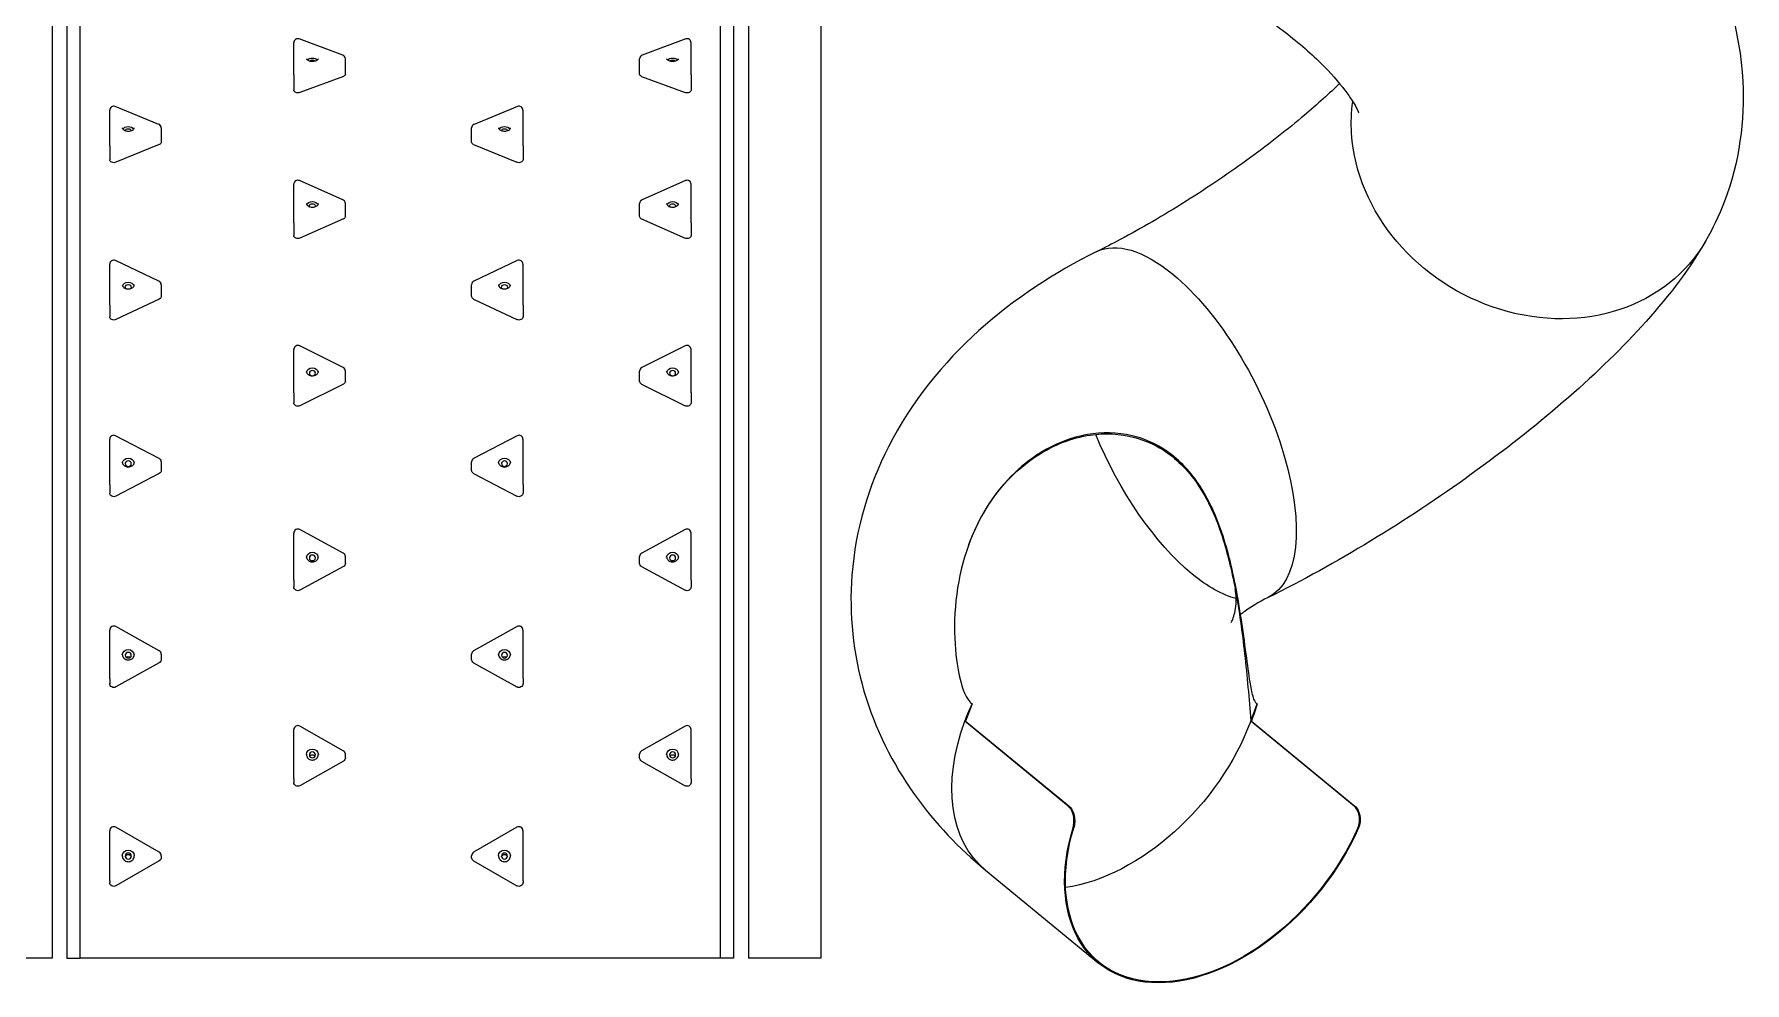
# Model space of a CAD drawing. Header units: metres. Extents: x 0 to 8289, y -39 to 4089.
# Drawn here: x 5575 to 8289, y -39 to 1467 of the extents above; entities that cross this region are included whole.
import ezdxf

# ---------------------------------------------------------------- set-up
doc = ezdxf.new("R2010")
doc.units = ezdxf.units.M
doc.layers.add('ceco.net 250', color=7, linetype='Continuous', lineweight=9)

msp = doc.modelspace()

# ---------------------------------------------------------------- linework, layer by layer
at = {"layer": 'ceco.net 250', "extrusion": (0, 1, 6.12323e-17)}
for p, q in [((6823.1, 3448), (6823.1, 0)), ((5603.9, 1964.5), (5603.9, 0)), ((6708.8, 1964.5), (6708.8, 0)), ((5648.3, 0), (5648.3, 1832)), ((6664.3, 0), (6664.3, 1832)), ((5627.2, 1807.7), (5627.2, 0)), ((6685.4, 0), (6685.4, 1807.7)), ((5987.3, 1402.1), (5987.3, 1453.3)), ((6064.8, 1433.6), (5995.9, 1459.2)), ((6608.9, 1459.2), (6540, 1433.6)), ((6617.5, 1402.1), (6617.5, 1453.3)), ((6068.9, 1427.7), (6068.9, 1403.4)), ((6535.8, 1403.4), (6535.8, 1427.7)), ((5987.3, 1402.1), (5987.3, 1377.8)), ((6065.8, 1399.8), (5996.8, 1374.3)), ((6539, 1399.8), (6607.9, 1374.3)), ((6617.5, 1402.1), (6617.5, 1377.8)), ((5695.2, 1289.7), (5695.2, 1346)), ((5772.9, 1323.7), (5703.9, 1351.9)), ((6342, 1351.9), (6273.1, 1323.7)), ((6350.8, 1289.7), (6350.8, 1346)), ((5776.8, 1317.9), (5776.8, 1295.4)), ((6269.1, 1295.4), (6269.1, 1317.9)), ((5695.2, 1289.7), (5695.2, 1267.3)), ((5773.7, 1291.5), (5704.7, 1263.4)), ((6272.3, 1291.5), (6341.2, 1263.4)), ((6350.8, 1289.7), (6350.8, 1267.3)), ((5987.3, 1167.5), (5987.3, 1228.5)), ((6065.2, 1203.8), (5996.2, 1234.3)), ((6608.5, 1234.3), (6539.6, 1203.8)), ((6617.5, 1167.5), (6617.5, 1228.5)), ((6068.9, 1198), (6068.9, 1177.6)), ((6535.8, 1177.6), (6535.8, 1198)), ((5987.3, 1167.5), (5987.3, 1147.1)), ((6065.8, 1173.4), (5996.8, 1142.9)), ((6539, 1173.4), (6607.9, 1142.9)), ((6617.5, 1167.5), (6617.5, 1147.1)), ((5695.2, 1036.4), (5695.2, 1101.6)), ((5773.2, 1074.7), (5704.3, 1107.3)), ((6341.7, 1107.3), (6272.8, 1074.7)), ((6350.8, 1036.4), (6350.8, 1101.6)), ((5776.8, 1069), (5776.8, 1050.8)), ((6269.1, 1050.8), (6269.1, 1069)), ((5695.2, 1036.4), (5695.2, 1018.2)), ((5773.7, 1046.3), (5704.7, 1013.7)), ((6272.3, 1046.3), (6341.2, 1013.7)), ((6350.8, 1036.4), (6350.8, 1018.2)), ((5987.3, 897.4), (5987.3, 966.3)), ((6065.4, 937.5), (5996.5, 972)), ((6608.3, 972), (6539.3, 937.5)), ((6617.5, 897.4), (6617.5, 966.3)), ((6068.9, 931.9), (6068.9, 916)), ((6535.8, 916), (6535.8, 931.9)), ((5987.3, 897.4), (5987.3, 881.5)), ((6065.8, 911.2), (5996.8, 876.8)), ((6539, 911.2), (6607.9, 876.8)), ((6617.5, 897.4), (6617.5, 881.5)), ((5695.2, 751.6), (5695.2, 823.7)), ((5773.4, 793.3), (5704.5, 829.3)), ((6341.5, 829.3), (6272.5, 793.3)), ((6350.8, 751.6), (6350.8, 823.7)), ((5776.8, 787.6), (5776.8, 774.2)), ((6269.1, 774.2), (6269.1, 787.6)), ((5773.7, 769.2), (5704.7, 733.2)), ((6272.3, 769.2), (6341.2, 733.2)), ((5695.2, 751.6), (5695.2, 738.2)), ((6350.8, 751.6), (6350.8, 738.2)), ((6065.6, 643), (5996.7, 680.4)), ((6608.1, 680.4), (6539.1, 643)), ((5987.3, 600), (5987.3, 674.8)), ((6617.5, 600), (6617.5, 674.8)), ((6068.9, 637.4), (6068.9, 626.6)), ((6535.8, 626.6), (6535.8, 637.4)), ((5987.3, 600), (5987.3, 589.2)), ((6065.8, 621.4), (5996.8, 584)), ((6539, 621.4), (6607.9, 584)), ((6617.5, 600), (6617.5, 589.2)), ((5695.2, 443.9), (5695.2, 520.8)), ((5773.6, 487.9), (5704.6, 526.4)), ((6341.3, 526.4), (6272.4, 487.9)), ((6350.8, 443.9), (6350.8, 520.8)), ((5773.7, 468.8), (5704.7, 430.4)), ((5776.8, 482.4), (5776.8, 474.2)), ((6269.1, 474.2), (6269.1, 482.4)), ((6272.3, 468.8), (6341.2, 430.4)), ((5695.2, 443.9), (5695.2, 435.7)), ((6350.8, 443.9), (6350.8, 435.7)), ((7063.2, 403.5), (7053.1, 376.2)), ((7063.2, 403.5), (7053.1, 376.2)), ((7505.4, 376.2), (7515.5, 403.5)), ((7505.4, 376.2), (7515.5, 403.5)), ((5987.3, 284.4), (5987.3, 362.8)), ((6065.7, 329.2), (5996.8, 368.3)), ((6608, 368.3), (6539, 329.2)), ((6617.5, 284.4), (6617.5, 362.8)), ((7051.9, 376.2), (7053.1, 376.2)), ((7215.9, 241.2), (7051.9, 376.2)), ((7215.9, 241.2), (7051.9, 376.2)), ((7051.9, 376.2), (7053.1, 376.2)), ((7053.1, 376.2), (7217.1, 241.2)), ((7053.1, 376.2), (7217.1, 241.2)), ((7505.4, 376.2), (7506.5, 376.2)), ((7669.4, 241.2), (7505.4, 376.2)), ((7505.4, 376.2), (7506.5, 376.2)), ((7669.4, 241.2), (7505.4, 376.2)), ((7506.5, 376.2), (7670.6, 241.2)), ((7506.5, 376.2), (7670.6, 241.2)), ((6065.8, 312.7), (5996.8, 273.5)), ((6068.9, 323.6), (6068.9, 318.1)), ((6535.8, 318.1), (6535.8, 323.6)), ((6539, 312.7), (6607.9, 273.5)), ((5987.3, 284.4), (5987.3, 278.9)), ((6617.5, 284.4), (6617.5, 278.9)), ((7215.9, 241.2), (7217.1, 241.2)), ((7215.9, 241.2), (7217.1, 241.2)), ((7669.4, 241.2), (7670.6, 241.2)), ((7669.4, 241.2), (7670.6, 241.2)), ((5695.2, 122.8), (5695.2, 202.1)), ((5773.6, 167.9), (5704.7, 207.6)), ((6341.2, 207.6), (6272.3, 167.9)), ((6350.8, 122.8), (6350.8, 202.1)), ((7224.6, 206.7), (7223.4, 206.7)), ((7224.6, 206.7), (7223.4, 206.7)), ((7676.5, 206.7), (7675.3, 206.7)), ((7676.5, 206.7), (7675.3, 206.7)), ((5773.7, 154.2), (5704.7, 114.5)), ((5776.8, 162.4), (5776.8, 159.7)), ((6269.1, 159.7), (6269.1, 162.4)), ((6272.3, 154.2), (6341.2, 114.5)), ((7084.5, 139.7), (7263.4, -7.6)), ((5695.2, 122.8), (5695.2, 120)), ((6350.8, 122.8), (6350.8, 120)), ((5603.9, 0), (5489.6, 0)), ((5627.2, 0), (5648.3, 0)), ((6664.3, 0), (5648.3, 0)), ((6685.4, 0), (6664.3, 0)), ((6823.1, 0), (6708.8, 0))]:
    msp.add_line(p, q, dxfattribs=at)
at = {"layer": 'ceco.net 250'}
for centre, start, end in [((5993.6, 1453.3), 69.6394, 180), ((6611.1, 1453.3), 0, 110.3606), ((6062.6, 1427.7), 0, 69.6394), ((6542.2, 1427.7), 110.3606, 180), ((5701.5, 1346), 67.7923, 180), ((6344.4, 1346), 0, 112.2077), ((5770.5, 1317.9), 0, 67.7923), ((6275.5, 1317.9), 112.2077, 180), ((5993.6, 1228.5), 66.1413, 180), ((6611.1, 1228.5), 0, 113.8587), ((6062.6, 1198), 0, 66.1413), ((6542.2, 1198), 113.8587, 180), ((5701.5, 1101.6), 64.6888, 180), ((6344.4, 1101.6), 0, 115.3112), ((5770.5, 1069), 0, 64.6888), ((6275.5, 1069), 115.3112, 180), ((5993.6, 966.3), 63.4349, 180), ((6611.1, 966.3), 0, 116.5651), ((6062.6, 931.9), 0, 63.4349), ((6542.2, 931.9), 116.5651, 180), ((5701.5, 823.7), 62.3789, 180), ((6344.4, 823.7), 0, 117.6211), ((5770.5, 787.6), 0, 62.3789), ((6275.5, 787.6), 117.6211, 180), ((5993.6, 674.8), 61.5188, 180), ((6611.1, 674.8), 0, 118.4812), ((6062.6, 637.4), 0, 61.5188), ((6542.2, 637.4), 118.4812, 180), ((5701.5, 520.8), 60.8526, 180), ((6344.4, 520.8), 0, 119.1474), ((5770.5, 482.4), 0, 60.8526), ((6275.5, 482.4), 119.1474, 180), ((5993.6, 362.8), 60.3783, 180), ((6611.1, 362.8), 0, 119.6217), ((6062.6, 323.6), 0, 60.3783), ((6542.2, 323.6), 119.6217, 180), ((5701.5, 202.1), 60.0945, 180), ((6344.4, 202.1), 0, 119.9055), ((5770.5, 162.4), 0, 60.0945), ((6275.5, 162.4), 119.9055, 180)]:
    msp.add_arc(centre, 6.35, start, end, dxfattribs=at)
at = {"layer": 'ceco.net 250', "extrusion": (-2.73691e-48, 6.12323e-17, -1)}
for centre, major_axis, ratio, start_param, end_param in [((6016.6, 1422.8), (9.52, 0), 0.642788, 3.693101, 4.712389), ((6016.6, 1422.8), (4.76, 0), 0.642788, 3.653358, 5.77142), ((6016.6, 1422.8), (9.52, 0), 0.642788, 4.712389, 5.731677), ((5724.5, 1313.4), (9.53, 0), 0.707107, 3.560826, 4.712389), ((5724.5, 1313.4), (4.76, 0), 0.707107, 3.24642, 6.178358), ((5724.5, 1313.4), (9.53, 0), 0.707107, 4.712389, 5.863952), ((5701.5, 738.2), (-6.35, 0), 0.906308, 4.18879, 6.283185)]:
    msp.add_ellipse(centre, major_axis=major_axis, ratio=ratio, start_param=start_param, end_param=end_param, dxfattribs=at)
at = {"layer": 'ceco.net 250', "extrusion": (2.73691e-48, 6.12323e-17, -1)}
for centre, major_axis, ratio, start_param, end_param in [((6588.1, 1422.8), (-9.52, 0), 0.642788, 0.551509, 1.570796), ((6588.1, 1422.8), (-4.76, 0), 0.642788, 0.511766, 2.629827), ((6588.1, 1422.8), (-9.52, 0), 0.642788, 1.570796, 2.590084), ((6321.4, 1313.4), (-9.53, 0), 0.707107, 0.419233, 1.570796), ((6321.4, 1313.4), (-4.76, 0), 0.707107, 0.104827, 3.036765), ((6321.4, 1313.4), (-9.53, 0), 0.707107, 1.570796, 2.72236), ((6344.4, 738.2), (6.35, 0), 0.906308, 0, 2.094395)]:
    msp.add_ellipse(centre, major_axis=major_axis, ratio=ratio, start_param=start_param, end_param=end_param, dxfattribs=at)
at = {"layer": 'ceco.net 250', "extrusion": (0, 6.12323e-17, -1)}
for centre, major_axis, ratio, start_param, end_param in [((6062.6, 1403.4), (6.35, 0), 0.642788, 0, 1.047198), ((6542.2, 1403.4), (-6.35, 0), 0.642788, 5.235988, 6.283185), ((5993.6, 1377.8), (-6.35, 0), 0.642788, 4.18879, 6.283185), ((6611.1, 1377.8), (6.35, 0), 0.642788, 0, 2.094395), ((7961.5, 1291.1), (265.3, -153.2), 0.866025, 2.617994, 2.805488), ((7961.5, 1291.1), (265.3, -153.2), 0.866025, 2.617994, 2.805488), ((7961.5, 1291.1), (265.3, -153.2), 0.866025, 0, 2.617994), ((7961.5, 1291.1), (265.3, -153.2), 0.866025, 0, 2.617994), ((5770.5, 1295.4), (6.35, 0), 0.707107, 0, 1.047198), ((6275.5, 1295.4), (-6.35, 0), 0.707107, 5.235988, 6.283185), ((6016.6, 1193.9), (9.53, 0), 0.766044, 3.46827, 4.712389), ((6016.6, 1193.9), (4.76, 0), 0.766044, 2.877871, 6.546907), ((6016.6, 1193.9), (9.53, 0), 0.766044, 4.712389, 5.956508), ((6588.1, 1193.9), (-9.53, 0), 0.766044, 0.326678, 1.570796), ((6588.1, 1193.9), (-4.76, 0), 0.766044, 6.019464, 9.6885), ((6588.1, 1193.9), (-9.53, 0), 0.766044, 1.570796, 2.814915), ((6062.6, 1177.6), (6.35, 0), 0.766044, 0, 1.047198), ((6542.2, 1177.6), (-6.35, 0), 0.766044, 5.235988, 6.283185), ((5770.5, 1050.8), (6.35, 0), 0.819152, 0, 1.047198), ((6275.5, 1050.8), (-6.35, 0), 0.819152, 5.235988, 6.283185), ((5701.5, 1018.2), (-6.35, 0), 0.819152, 4.18879, 6.283185), ((6344.4, 1018.2), (6.35, 0), 0.819152, 0, 2.094395), ((5993.6, 881.5), (-6.35, 0), 0.866025, 4.18879, 6.283185), ((6611.1, 881.5), (6.35, 0), 0.866025, 0, 2.094395), ((5770.5, 774.2), (6.35, 0), 0.906308, 0, 1.047198), ((6275.5, 774.2), (-6.35, 0), 0.906308, 5.235988, 6.283185), ((5993.6, 589.2), (-6.35, 0), 0.939693, 4.18879, 6.283185), ((6611.1, 589.2), (6.35, 0), 0.939693, 0, 2.094395), ((5770.5, 474.2), (6.35, 0), 0.965926, 0, 1.047198), ((6275.5, 474.2), (-6.35, 0), 0.965926, 5.235988, 6.283185), ((5701.5, 435.7), (-6.35, 0), 0.965926, 4.18879, 6.283185), ((6344.4, 435.7), (6.35, 0), 0.965926, 0, 2.094395), ((7279.2, 376.2), (194.7, 236.5), 0.649519, 3.141593, 4.221364), ((7279.2, 376.2), (194.7, 236.5), 0.649519, 3.141593, 4.221364), ((6016.6, 322.5), (9.53, 0), 0.984808, 3.20071, 4.712389), ((6016.6, 322.5), (9.53, 0), 0.984808, 4.712389, 6.224067), ((6016.6, 318.1), (4.76, 0), 0.984808, 3.631116, 4.712389), ((6016.6, 318.1), (4.76, 0), 0.984808, 4.712389, 5.793662), ((6062.6, 318.1), (6.35, 0), 0.984808, 0, 1.047198), ((6542.2, 318.1), (-6.35, 0), 0.984808, 5.235988, 6.283185), ((5993.6, 278.9), (-6.35, 0), 0.984808, 4.18879, 6.283185), ((6611.1, 278.9), (6.35, 0), 0.984808, 0, 2.094395), ((5770.5, 159.7), (6.35, 0), 0.996195, 0, 1.047198), ((6275.5, 159.7), (-6.35, 0), 0.996195, 5.235988, 6.283185)]:
    msp.add_ellipse(centre, major_axis=major_axis, ratio=ratio, start_param=start_param, end_param=end_param, dxfattribs=at)
at = {"layer": 'ceco.net 250', "extrusion": (-8.21073e-48, 6.12323e-17, -1)}
msp.add_ellipse((5701.5, 1267.3), major_axis=(-6.35, 0), ratio=0.707107, start_param=4.18879, end_param=6.283185, dxfattribs=at)
at = {"layer": 'ceco.net 250', "extrusion": (8.21073e-48, 6.12323e-17, -1)}
msp.add_ellipse((6344.4, 1267.3), major_axis=(6.35, 0), ratio=0.707107, start_param=0, end_param=2.094395, dxfattribs=at)
at = {"layer": 'ceco.net 250', "extrusion": (5.47382e-48, 6.12323e-17, -1)}
msp.add_ellipse((5993.6, 1147.1), major_axis=(-6.35, 0), ratio=0.766044, start_param=4.18879, end_param=6.283185, dxfattribs=at)
at = {"layer": 'ceco.net 250', "extrusion": (-5.47382e-48, 6.12323e-17, -1)}
msp.add_ellipse((6611.1, 1147.1), major_axis=(6.35, 0), ratio=0.766044, start_param=0, end_param=2.094395, dxfattribs=at)
at = {"layer": 'ceco.net 250', "extrusion": (-6.16298e-33, 6.12323e-17, -1)}
for centre, major_axis, ratio, start_param, end_param in [((7397.1, 847.1), (135.8, -274.6), 0.433013, 3.141593, 3.907755), ((7397.1, 847.1), (135.8, -274.6), 0.433013, 3.141593, 3.907755), ((7397.1, 847.1), (135.8, -274.6), 0.433013, 3.907755, 6.283185), ((7397.1, 847.1), (135.8, -274.6), 0.433013, 3.907755, 6.283185), ((7279.2, 376.2), (-194.7, -236.5), 0.649519, 1.079772, 1.181613), ((7279.2, 376.2), (-194.7, -236.5), 0.649519, 1.079772, 1.181613), ((7279.2, 376.2), (-194.7, -236.5), 0.649519, 4.119523, 4.221364), ((7279.2, 376.2), (-194.7, -236.5), 0.649519, 4.119523, 4.221364)]:
    msp.add_ellipse(centre, major_axis=major_axis, ratio=ratio, start_param=start_param, end_param=end_param, dxfattribs=at)
at = {"layer": 'ceco.net 250', "extrusion": (1.36846e-48, 6.12323e-17, -1)}
for centre, major_axis, ratio, start_param, end_param in [((5724.5, 1065.3), (9.52, 0), 0.819152, 3.400376, 4.712389), ((5724.5, 1065.3), (4.76, 0), 0.819152, 2.455587, 6.969191), ((5724.5, 1065.3), (9.52, 0), 0.819152, 4.712389, 6.024402), ((5724.5, 785), (9.52, 0), 0.906308, 3.303804, 4.712389), ((5724.5, 785), (9.52, 0), 0.906308, 4.712389, 6.120974), ((6016.6, 635.3), (9.53, 0), 0.939693, 3.266038, 4.712389), ((6016.6, 626.6), (4.76, 0), 0.939693, 4.469251, 4.712389), ((6016.6, 635.3), (9.53, 0), 0.939693, 4.712389, 6.15874), ((6016.6, 626.6), (4.76, 0), 0.939693, 4.712389, 4.955527)]:
    msp.add_ellipse(centre, major_axis=major_axis, ratio=ratio, start_param=start_param, end_param=end_param, dxfattribs=at)
at = {"layer": 'ceco.net 250', "extrusion": (-1.36846e-48, 6.12323e-17, -1)}
for centre, major_axis, ratio, start_param, end_param in [((6321.4, 1065.3), (-9.52, 0), 0.819152, 0.258783, 1.570796), ((6321.4, 1065.3), (-4.76, 0), 0.819152, 5.597179, 10.110784), ((6321.4, 1065.3), (-9.52, 0), 0.819152, 1.570796, 2.882809), ((6016.6, 928.7), (9.52, 0), 0.866025, 3.34747, 4.712389), ((6016.6, 928.7), (9.52, 0), 0.866025, 4.712389, 6.077308), ((6588.1, 928.7), (-9.52, 0), 0.866025, 0.205877, 1.570796), ((6588.1, 928.7), (-9.52, 0), 0.866025, 1.570796, 2.935715), ((6062.6, 916), (6.35, 0), 0.866025, 0, 1.047198), ((6542.2, 916), (-6.35, 0), 0.866025, 5.235988, 6.283185), ((6321.4, 785), (-9.52, 0), 0.906308, 0.162211, 1.570796), ((6321.4, 785), (-9.52, 0), 0.906308, 1.570796, 2.979382)]:
    msp.add_ellipse(centre, major_axis=major_axis, ratio=ratio, start_param=start_param, end_param=end_param, dxfattribs=at)
for centre, major_axis, ratio in [((6016.6, 928.7), (4.76, 0), 0.866025), ((6588.1, 928.7), (-4.76, 0), 0.866025), ((6321.4, 785), (-4.76, 0), 0.906308)]:
    msp.add_ellipse(centre, major_axis=major_axis, ratio=ratio, dxfattribs=at)
at = {"layer": 'ceco.net 250', "extrusion": (2.77334e-32, 6.12323e-17, -1)}
for start_param, end_param in [(3.907755, 4.867327), (3.907755, 4.867327), (3.49903, 3.907755), (3.49903, 3.907755)]:
    msp.add_ellipse((7397.1, 847.1), major_axis=(-135.1, 273.2), ratio=0.433013, start_param=start_param, end_param=end_param, dxfattribs=at)
at = {"layer": 'ceco.net 250', "extrusion": (1.36846e-48, 6.12323e-17, -1)}
for centre, ratio in [((5724.5, 785), 0.906308), ((6016.6, 635.3), 0.939693)]:
    msp.add_ellipse(centre, major_axis=(4.76, 0), ratio=ratio, dxfattribs=at)
at = {"layer": 'ceco.net 250', "extrusion": (-6.84228e-49, 6.12323e-17, -1)}
for centre, major_axis, start_param, end_param in [((6062.6, 626.6), (6.35, 0), 0, 1.047198), ((6588.1, 635.3), (-9.53, 0), 0.124446, 1.570796), ((6588.1, 626.6), (-4.76, 0), 1.327658, 1.570796), ((6588.1, 635.3), (-9.53, 0), 1.570796, 3.017147), ((6588.1, 626.6), (-4.76, 0), 1.570796, 1.813934)]:
    msp.add_ellipse(centre, major_axis=major_axis, ratio=0.939693, start_param=start_param, end_param=end_param, dxfattribs=at)
at = {"layer": 'ceco.net 250', "extrusion": (6.84228e-49, 6.12323e-17, -1)}
msp.add_ellipse((6542.2, 626.6), major_axis=(-6.35, 0), ratio=0.939693, start_param=5.235988, end_param=6.283185, dxfattribs=at)
at = {"layer": 'ceco.net 250', "extrusion": (-6.84228e-49, 6.12323e-17, -1)}
msp.add_ellipse((6588.1, 635.3), major_axis=(-4.76, 0), ratio=0.939693, dxfattribs=at)
at = {"layer": 'ceco.net 250', "extrusion": (-3.42114e-49, 6.12323e-17, -1)}
for centre, major_axis, start_param, end_param in [((5724.5, 480.7), (9.52, 0), 3.232128, 4.712389), ((5724.5, 480.7), (9.52, 0), 4.712389, 6.19265), ((5724.5, 474.2), (4.76, 0), 3.937546, 4.712389), ((5724.5, 474.2), (4.76, 0), 4.712389, 5.487232)]:
    msp.add_ellipse(centre, major_axis=major_axis, ratio=0.965926, start_param=start_param, end_param=end_param, dxfattribs=at)
at = {"layer": 'ceco.net 250', "extrusion": (3.42114e-49, 6.12323e-17, -1)}
for centre, major_axis, start_param, end_param in [((6321.4, 480.7), (-9.52, 0), 0.090535, 1.570796), ((6321.4, 480.7), (-9.52, 0), 1.570796, 3.051058), ((6321.4, 474.2), (-4.76, 0), 0.795954, 1.570796), ((6321.4, 474.2), (-4.76, 0), 1.570796, 2.345639)]:
    msp.add_ellipse(centre, major_axis=major_axis, ratio=0.965926, start_param=start_param, end_param=end_param, dxfattribs=at)
at = {"layer": 'ceco.net 250', "extrusion": (-3.42114e-49, 6.12323e-17, -1)}
msp.add_ellipse((5724.5, 480.7), major_axis=(4.76, 0), ratio=0.965926, dxfattribs=at)
at = {"layer": 'ceco.net 250', "extrusion": (3.42114e-49, 6.12323e-17, -1)}
msp.add_ellipse((6321.4, 480.7), major_axis=(-4.76, 0), ratio=0.965926, dxfattribs=at)
at = {"layer": 'ceco.net 250', "extrusion": (3.08149e-32, 6.12323e-17, -1)}
msp.add_ellipse((7279.2, 376.2), major_axis=(193.7, 235.3), ratio=0.649519, start_param=1.079772, end_param=2.516325, dxfattribs=at)
msp.add_ellipse((7279.2, 376.2), major_axis=(193.7, 235.3), ratio=0.649519, start_param=1.079772, end_param=2.516325, dxfattribs=at)
at = {"layer": 'ceco.net 250', "extrusion": (0, 6.12323e-17, -1)}
msp.add_ellipse((6016.6, 322.5), major_axis=(4.76, 0), ratio=0.984808, dxfattribs=at)
at = {"layer": 'ceco.net 250', "extrusion": (-1.71057e-49, 6.12323e-17, -1)}
for centre, major_axis, start_param, end_param in [((6588.1, 322.5), (-9.53, 0), 0.059118, 1.570796), ((6588.1, 322.5), (-9.53, 0), 1.570796, 3.082475), ((6588.1, 318.1), (-4.76, 0), 0.489523, 1.570796), ((6588.1, 318.1), (-4.76, 0), 1.570796, 2.652069)]:
    msp.add_ellipse(centre, major_axis=major_axis, ratio=0.984808, start_param=start_param, end_param=end_param, dxfattribs=at)
msp.add_ellipse((6588.1, 322.5), major_axis=(-4.76, 0), ratio=0.984808, dxfattribs=at)
at = {"layer": 'ceco.net 250', "extrusion": (6.16298e-33, 6.12323e-17, -1)}
msp.add_ellipse((7458.2, 228.9), major_axis=(-194.7, -236.5), ratio=0.649519, start_param=4.304361, end_param=7.27996, dxfattribs=at)
msp.add_ellipse((7458.2, 228.9), major_axis=(-194.7, -236.5), ratio=0.649519, start_param=4.304361, end_param=7.27996, dxfattribs=at)
at = {"layer": 'ceco.net 250', "extrusion": (-1.2326e-32, 6.12323e-17, -1)}
msp.add_ellipse((7458.2, 228.9), major_axis=(-193.7, -235.3), ratio=0.649519, start_param=4.304794, end_param=7.279527, dxfattribs=at)
msp.add_ellipse((7458.2, 228.9), major_axis=(-193.7, -235.3), ratio=0.649519, start_param=4.304794, end_param=7.279527, dxfattribs=at)
at = {"layer": 'ceco.net 250', "extrusion": (5.13171e-49, 6.12323e-17, -1)}
for centre, major_axis, start_param, end_param in [((5724.5, 161.9), (9.52, 0), 3.170797, 4.712389), ((5724.5, 159.7), (4.76, 0), 3.377066, 4.712389), ((5724.5, 161.9), (9.52, 0), 4.712389, 6.253981), ((5724.5, 159.7), (4.76, 0), 4.712389, 6.047712)]:
    msp.add_ellipse(centre, major_axis=major_axis, ratio=0.996195, start_param=start_param, end_param=end_param, dxfattribs=at)
msp.add_ellipse((5724.5, 161.9), major_axis=(4.76, 0), ratio=0.996195, dxfattribs=at)
at = {"layer": 'ceco.net 250', "extrusion": (-5.13171e-49, 6.12323e-17, -1)}
for centre, major_axis, start_param, end_param in [((6321.4, 161.9), (-9.52, 0), 0.029204, 1.570796), ((6321.4, 159.7), (-4.76, 0), 0.235473, 1.570796), ((6321.4, 161.9), (-9.52, 0), 1.570796, 3.112388), ((6321.4, 159.7), (-4.76, 0), 1.570796, 2.90612)]:
    msp.add_ellipse(centre, major_axis=major_axis, ratio=0.996195, start_param=start_param, end_param=end_param, dxfattribs=at)
msp.add_ellipse((6321.4, 161.9), major_axis=(-4.76, 0), ratio=0.996195, dxfattribs=at)
at = {"layer": 'ceco.net 250', "extrusion": (7.00649e-46, 6.12323e-17, -1)}
msp.add_ellipse((5701.5, 120), major_axis=(-6.35, 0), ratio=0.996195, start_param=4.18879, end_param=6.283185, dxfattribs=at)
at = {"layer": 'ceco.net 250', "extrusion": (-7.00649e-46, 6.12323e-17, -1)}
msp.add_ellipse((6344.4, 120), major_axis=(6.35, 0), ratio=0.996195, start_param=0, end_param=2.094395, dxfattribs=at)
at = {"layer": 'ceco.net 250'}
for points, knots in [([(7786.1, 2054.2), (7848.3, 2018.2), (7907.8, 1977.4), (8017.9, 1887.5), (8068.7, 1838.4), (8158.4, 1731.6), (8197.6, 1674), (8258.9, 1545.1), (8281.7, 1473.1), (8289.2, 1330.6), (8281, 1263.9), (8248.2, 1178.7), (8238.3, 1157.9), (8226.8, 1138)], [1.851831, 1.851831, 1.851831, 1.851831, 2.16599, 2.16599, 2.48015, 2.48015, 2.794309, 2.794309, 3.108468, 3.108468, 3.344077, 3.344077, 3.422628, 3.422628, 3.422628, 3.422628]), ([(7479.7, 1523.5), (7506.4, 1508), (7532.2, 1491), (7578.4, 1456), (7599, 1438.2), (7632.1, 1405.5), (7645.2, 1390.5), (7663.4, 1366.4), (7669.4, 1356.8), (7675.6, 1345.2), (7676.7, 1342.1), (7676.7, 1342.1)], [1.851831, 1.851831, 1.851831, 1.851831, 2.095394, 2.095394, 2.332616, 2.332616, 2.551407, 2.551407, 2.74437, 2.74437, 2.902417, 2.902417, 2.902417, 2.902417]), ([(6007.1, 1427.7), (6007.1, 1427.7), (6007.1, 1427.6), (6007.3, 1427.2), (6007.6, 1426.8), (6008.4, 1426.1), (6009, 1425.7), (6010.2, 1425.1), (6010.9, 1424.8), (6012.6, 1424.3), (6013.6, 1424.1), (6015.5, 1423.8), (6016.6, 1423.8), (6018.6, 1423.9), (6019.6, 1424.1), (6021.5, 1424.5), (6022.3, 1424.8), (6023.8, 1425.4), (6024.4, 1425.8), (6025.3, 1426.4), (6025.6, 1426.7), (6026, 1427.3), (6026.1, 1427.5), (6026.2, 1427.6), (6026.2, 1427.7), (6026.2, 1427.7)], [0, 0, 0, 0, 0.314159, 0.314159, 0.647221, 0.647221, 0.890995, 0.890995, 1.136492, 1.136492, 1.391339, 1.391339, 1.653161, 1.653161, 1.916187, 1.916187, 2.17402, 2.17402, 2.422336, 2.422336, 2.664608, 2.664608, 2.927833, 2.927833, 3.141593, 3.141593, 3.141593, 3.141593]), ([(6578.6, 1427.7), (6578.6, 1427.7), (6578.6, 1427.6), (6578.8, 1427.2), (6579.1, 1426.8), (6579.9, 1426.1), (6580.5, 1425.7), (6581.7, 1425.1), (6582.4, 1424.8), (6584.1, 1424.3), (6585.1, 1424.1), (6587, 1423.8), (6588.1, 1423.8), (6590.1, 1423.9), (6591.1, 1424.1), (6593, 1424.5), (6593.8, 1424.8), (6595.3, 1425.4), (6595.9, 1425.8), (6596.8, 1426.4), (6597.1, 1426.7), (6597.5, 1427.3), (6597.6, 1427.5), (6597.7, 1427.6), (6597.7, 1427.7), (6597.7, 1427.7)], [0, 0, 0, 0, 0.314159, 0.314159, 0.647221, 0.647221, 0.890995, 0.890995, 1.136492, 1.136492, 1.391339, 1.391339, 1.653161, 1.653161, 1.916187, 1.916187, 2.17402, 2.17402, 2.422336, 2.422336, 2.664608, 2.664608, 2.927833, 2.927833, 3.141593, 3.141593, 3.141593, 3.141593]), ([(7646.3, 1388.5), (7630.5, 1373), (7611.5, 1355.8), (7564.7, 1316.2), (7535.9, 1293.6), (7472.5, 1247.2), (7437.7, 1223.6), (7367.4, 1179.3), (7331.8, 1158.6), (7285.6, 1134), (7273.3, 1127.6), (7261.3, 1121.7)], [5.626296, 5.626296, 5.626296, 5.626296, 5.838867, 5.838867, 6.094764, 6.094764, 6.367778, 6.367778, 6.643475, 6.643475, 6.746833, 6.746833, 6.746833, 6.746833]), ([(5715, 1317.9), (5715, 1317.6), (5715, 1317.4), (5715.4, 1316.6), (5715.8, 1316.1), (5716.9, 1315.1), (5717.5, 1314.7), (5718.9, 1314), (5719.7, 1313.7), (5721.5, 1313.2), (5722.4, 1313.1), (5724.4, 1312.9), (5725.4, 1313), (5727.4, 1313.2), (5728.3, 1313.4), (5730, 1314), (5730.8, 1314.3), (5732.1, 1315), (5732.6, 1315.4), (5733.4, 1316.2), (5733.6, 1316.6), (5734, 1317.3), (5734, 1317.6), (5734, 1317.8), (5734, 1317.8), (5734, 1317.9)], [0, 0, 0, 0, 0.314159, 0.314159, 0.695292, 0.695292, 0.957344, 0.957344, 1.213771, 1.213771, 1.474069, 1.474069, 1.737527, 1.737527, 2.000447, 2.000447, 2.259487, 2.259487, 2.515738, 2.515738, 2.784117, 2.784117, 3.134115, 3.134115, 3.141593, 3.141593, 3.141593, 3.141593]), ([(6311.9, 1317.9), (6311.9, 1317.6), (6311.9, 1317.4), (6312.3, 1316.6), (6312.7, 1316.1), (6313.8, 1315.1), (6314.4, 1314.7), (6315.8, 1314), (6316.6, 1313.7), (6318.4, 1313.2), (6319.3, 1313.1), (6321.3, 1312.9), (6322.3, 1313), (6324.3, 1313.2), (6325.2, 1313.4), (6326.9, 1314), (6327.7, 1314.3), (6329, 1315), (6329.5, 1315.4), (6330.3, 1316.2), (6330.5, 1316.6), (6330.9, 1317.3), (6330.9, 1317.6), (6330.9, 1317.8), (6330.9, 1317.8), (6330.9, 1317.9)], [0, 0, 0, 0, 0.314159, 0.314159, 0.695292, 0.695292, 0.957344, 0.957344, 1.213771, 1.213771, 1.474069, 1.474069, 1.737527, 1.737527, 2.000447, 2.000447, 2.259487, 2.259487, 2.515738, 2.515738, 2.784117, 2.784117, 3.134115, 3.134115, 3.141593, 3.141593, 3.141593, 3.141593]), ([(6007.1, 1198), (6007.1, 1197.6), (6007.2, 1197.2), (6007.6, 1196.1), (6008.1, 1195.4), (6009.4, 1194.3), (6010, 1193.8), (6011.6, 1193.1), (6012.4, 1192.8), (6014.2, 1192.3), (6015.2, 1192.2), (6017.1, 1192.1), (6018.1, 1192.2), (6020, 1192.5), (6020.9, 1192.8), (6022.5, 1193.4), (6023.2, 1193.8), (6024.4, 1194.7), (6024.9, 1195.2), (6025.6, 1196.1), (6025.9, 1196.6), (6026.1, 1197.4), (6026.2, 1197.7), (6026.2, 1198)], [0, 0, 0, 0, 0.314159, 0.314159, 0.717218, 0.717218, 0.996253, 0.996253, 1.26227, 1.26227, 1.527605, 1.527605, 1.793723, 1.793723, 2.059374, 2.059374, 2.324628, 2.324628, 2.596266, 2.596266, 2.902088, 2.902088, 3.141593, 3.141593, 3.141593, 3.141593]), ([(6578.6, 1198), (6578.6, 1197.6), (6578.7, 1197.2), (6579.1, 1196.1), (6579.6, 1195.4), (6580.9, 1194.3), (6581.5, 1193.8), (6583.1, 1193.1), (6583.9, 1192.8), (6585.7, 1192.3), (6586.7, 1192.2), (6588.6, 1192.1), (6589.6, 1192.2), (6591.5, 1192.5), (6592.4, 1192.8), (6594, 1193.4), (6594.7, 1193.8), (6595.9, 1194.7), (6596.4, 1195.2), (6597.1, 1196.1), (6597.4, 1196.6), (6597.6, 1197.4), (6597.7, 1197.7), (6597.7, 1198)], [0, 0, 0, 0, 0.314159, 0.314159, 0.717218, 0.717218, 0.996253, 0.996253, 1.26227, 1.26227, 1.527605, 1.527605, 1.793723, 1.793723, 2.059374, 2.059374, 2.324628, 2.324628, 2.596266, 2.596266, 2.902088, 2.902088, 3.141593, 3.141593, 3.141593, 3.141593]), ([(7261.3, 1121.7), (7194.1, 1088.5), (7130.7, 1047.2), (7017.5, 945.1), (6967.3, 883.9), (6899.3, 750.1), (6878.2, 680.5), (6867.9, 546.3), (6874.6, 483), (6909.3, 363.7), (6937.4, 308.1), (7004.6, 213.7), (7043, 173.8), (7084.5, 139.7)], [5.340678, 5.340678, 5.340678, 5.340678, 5.654837, 5.654837, 5.968996, 5.968996, 6.234773, 6.234773, 6.461658, 6.461658, 6.692474, 6.692474, 6.911474, 6.911474, 6.911474, 6.911474]), ([(8226.8, 1138), (8196.8, 1086), (8163.2, 1044.3), (8088.2, 961.8), (8046.5, 922.1), (7955.7, 843.6), (7906.6, 805.1), (7803.8, 730.9), (7750.1, 695.3), (7641.7, 629.4), (7586.9, 599.1), (7532.9, 572.4)], [5.176037, 5.176037, 5.176037, 5.176037, 5.490196, 5.490196, 5.804355, 5.804355, 6.118514, 6.118514, 6.432674, 6.432674, 6.746833, 6.746833, 6.746833, 6.746833]), ([(5715, 1069), (5715, 1068.1), (5715.3, 1067.1), (5716.4, 1065.5), (5717, 1064.9), (5718.4, 1063.9), (5719.2, 1063.5), (5720.9, 1062.8), (5721.9, 1062.6), (5723.8, 1062.3), (5724.7, 1062.3), (5726.6, 1062.5), (5727.6, 1062.7), (5729.3, 1063.2), (5730.1, 1063.6), (5731.5, 1064.5), (5732.1, 1065), (5733.1, 1066.1), (5733.4, 1066.6), (5733.9, 1067.8), (5734, 1068.4), (5734, 1069)], [0, 0, 0, 0, 0.524629, 0.524629, 0.85291, 0.85291, 1.136145, 1.136145, 1.409046, 1.409046, 1.679798, 1.679798, 1.950443, 1.950443, 2.222575, 2.222575, 2.502041, 2.502041, 2.80785, 2.80785, 3.141593, 3.141593, 3.141593, 3.141593]), ([(6311.9, 1069), (6311.9, 1068.1), (6312.2, 1067.1), (6313.3, 1065.5), (6313.9, 1064.9), (6315.3, 1063.9), (6316.1, 1063.5), (6317.8, 1062.8), (6318.8, 1062.6), (6320.7, 1062.3), (6321.6, 1062.3), (6323.5, 1062.5), (6324.5, 1062.7), (6326.2, 1063.2), (6327, 1063.6), (6328.4, 1064.5), (6329, 1065), (6330, 1066.1), (6330.3, 1066.6), (6330.8, 1067.8), (6330.9, 1068.4), (6330.9, 1069)], [0, 0, 0, 0, 0.524629, 0.524629, 0.85291, 0.85291, 1.136145, 1.136145, 1.409046, 1.409046, 1.679798, 1.679798, 1.950443, 1.950443, 2.222575, 2.222575, 2.502041, 2.502041, 2.80785, 2.80785, 3.141593, 3.141593, 3.141593, 3.141593]), ([(6007.1, 931.9), (6007.1, 930.9), (6007.3, 930), (6008.3, 928.3), (6008.8, 927.5), (6010.3, 926.3), (6011.1, 925.8), (6012.8, 925.1), (6013.7, 924.8), (6015.6, 924.5), (6016.5, 924.4), (6018.5, 924.6), (6019.4, 924.8), (6021.1, 925.3), (6022, 925.7), (6023.4, 926.7), (6024, 927.2), (6025.1, 928.4), (6025.5, 929.1), (6026, 930.5), (6026.2, 931.2), (6026.2, 931.9)], [0, 0, 0, 0, 0.440853, 0.440853, 0.794429, 0.794429, 1.09442, 1.09442, 1.377428, 1.377428, 1.655162, 1.655162, 1.932239, 1.932239, 2.212311, 2.212311, 2.502524, 2.502524, 2.820171, 2.820171, 3.141593, 3.141593, 3.141593, 3.141593]), ([(6578.6, 931.9), (6578.6, 930.9), (6578.8, 930), (6579.8, 928.3), (6580.3, 927.5), (6581.8, 926.3), (6582.6, 925.8), (6584.3, 925.1), (6585.2, 924.8), (6587.1, 924.5), (6588, 924.4), (6590, 924.6), (6590.9, 924.8), (6592.6, 925.3), (6593.5, 925.7), (6594.9, 926.7), (6595.5, 927.2), (6596.6, 928.4), (6597, 929.1), (6597.5, 930.5), (6597.7, 931.2), (6597.7, 931.9)], [0, 0, 0, 0, 0.440853, 0.440853, 0.794429, 0.794429, 1.09442, 1.09442, 1.377428, 1.377428, 1.655162, 1.655162, 1.932239, 1.932239, 2.212311, 2.212311, 2.502524, 2.502524, 2.820171, 2.820171, 3.141593, 3.141593, 3.141593, 3.141593]), ([(7515.5, 403.5), (7515.5, 403.5), (7515.5, 403.5), (7514.2, 404.5), (7513.1, 405.9), (7511.1, 409.6), (7510, 412.3), (7507.2, 422), (7505.7, 430), (7502.4, 450.5), (7500.4, 465.6), (7493.2, 520.2), (7487.6, 560.3), (7473.3, 630.4), (7464.9, 662.8), (7444.6, 715.2), (7433.7, 737), (7412.2, 767.6), (7403.6, 777.7), (7385, 795.5), (7375.4, 803), (7350, 818.6), (7334, 825.2), (7293.5, 834.9), (7269.4, 835.1), (7216.7, 825.9), (7187.6, 813.7), (7127.5, 771.9), (7098.8, 739.5), (7052.7, 654), (7039.1, 601.8), (7034.5, 519.6), (7036, 494.8), (7041, 455.8), (7044.5, 439.4), (7051.5, 419.7), (7054.2, 414.3), (7058.9, 407.6), (7060.9, 405.3), (7063.2, 403.5)], [-80.525233, -80.525233, -80.525233, -80.525233, -80.525021, -80.525021, -79.753187, -79.753187, -78.798074, -78.798074, -77.07806, -77.07806, -74.516841, -74.516841, -68.917479, -68.917479, -64.390501, -64.390501, -60.967218, -60.967218, -59.049667, -59.049667, -57.257886, -57.257886, -54.672792, -54.672792, -50.949218, -50.949218, -46.209236, -46.209236, -40.393701, -40.393701, -33.829013, -33.829013, -30.460922, -30.460922, -27.459032, -27.459032, -25.596282, -25.596282, -24.353966, -24.353966, -24.353966, -24.353966]), ([(7515.5, 403.5), (7515.5, 403.5), (7515.5, 403.5), (7514.2, 404.5), (7513.1, 405.9), (7511.1, 409.6), (7510, 412.3), (7507.2, 422), (7505.7, 430), (7502.4, 450.5), (7500.4, 465.6), (7493.2, 520.2), (7487.6, 560.3), (7473.3, 630.4), (7464.9, 662.8), (7444.6, 715.2), (7433.7, 737), (7412.2, 767.6), (7403.6, 777.7), (7385, 795.5), (7375.4, 803), (7350, 818.6), (7334, 825.2), (7293.5, 834.9), (7269.4, 835.1), (7216.7, 825.9), (7187.6, 813.7), (7127.5, 771.9), (7098.8, 739.5), (7052.7, 654), (7039.1, 601.8), (7034.5, 519.6), (7036, 494.8), (7041, 455.8), (7044.5, 439.4), (7051.5, 419.7), (7054.2, 414.3), (7058.9, 407.6), (7060.9, 405.3), (7063.2, 403.5)], [-80.525233, -80.525233, -80.525233, -80.525233, -80.525021, -80.525021, -79.753187, -79.753187, -78.798074, -78.798074, -77.07806, -77.07806, -74.516841, -74.516841, -68.917479, -68.917479, -64.390501, -64.390501, -60.967218, -60.967218, -59.049667, -59.049667, -57.257886, -57.257886, -54.672792, -54.672792, -50.949218, -50.949218, -46.209236, -46.209236, -40.393701, -40.393701, -33.829013, -33.829013, -30.460922, -30.460922, -27.459032, -27.459032, -25.596282, -25.596282, -24.353966, -24.353966, -24.353966, -24.353966]), ([(7058.1, 656.8), (7064.6, 674.1), (7072.3, 690.6), (7103.8, 744.9), (7132.9, 775.8), (7192.9, 815), (7221.7, 826.1), (7273.7, 833.7), (7297.5, 832.9), (7336.7, 822.4), (7352, 815.8), (7376.5, 800.2), (7386, 792.5), (7404.6, 774.3), (7413.3, 763.7), (7435.7, 730.7), (7447, 706.5), (7467, 650.5), (7475, 616.6), (7487.2, 551), (7491.8, 516.6), (7499.6, 447.7), (7502.8, 411.9), (7505.3, 376.5), (7505.4, 376.4), (7505.4, 376.2)], [-34.557572, -34.557572, -34.557572, -34.557572, -32.630059, -32.630059, -27.777003, -27.777003, -23.837115, -23.837115, -20.718322, -20.718322, -18.605164, -18.605164, -17.085116, -17.085116, -15.40666, -15.40666, -12.232629, -12.232629, -8.237221, -8.237221, -4.188406, -4.188406, 0, 0, 0.01743, 0.01743, 0.01743, 0.01743]), ([(7058.1, 656.8), (7064.6, 674.1), (7072.3, 690.6), (7103.8, 744.9), (7132.9, 775.8), (7192.9, 815), (7221.7, 826.1), (7273.7, 833.7), (7297.5, 832.9), (7336.7, 822.4), (7352, 815.8), (7376.5, 800.2), (7386, 792.5), (7404.6, 774.3), (7413.3, 763.7), (7435.7, 730.7), (7447, 706.5), (7467, 650.5), (7475, 616.6), (7487.2, 551), (7491.8, 516.6), (7499.6, 447.7), (7502.8, 411.9), (7505.3, 376.5), (7505.4, 376.4), (7505.4, 376.2)], [-34.557572, -34.557572, -34.557572, -34.557572, -32.630059, -32.630059, -27.777003, -27.777003, -23.837115, -23.837115, -20.718322, -20.718322, -18.605164, -18.605164, -17.085116, -17.085116, -15.40666, -15.40666, -12.232629, -12.232629, -8.237221, -8.237221, -4.188406, -4.188406, 0, 0, 0.01743, 0.01743, 0.01743, 0.01743]), ([(5715, 787.6), (5715, 786.7), (5715.2, 785.7), (5716, 783.9), (5716.6, 783.1), (5718, 781.8), (5718.8, 781.2), (5720.5, 780.3), (5721.4, 780), (5723.3, 779.6), (5724.3, 779.6), (5726.2, 779.7), (5727.1, 779.9), (5728.9, 780.5), (5729.7, 780.9), (5731.2, 781.9), (5731.9, 782.5), (5733, 783.9), (5733.4, 784.6), (5733.9, 786.2), (5734, 786.9), (5734, 787.6)], [0, 0, 0, 0, 0.391919, 0.391919, 0.746929, 0.746929, 1.060061, 1.060061, 1.35388, 1.35388, 1.640261, 1.640261, 1.925378, 1.925378, 2.214295, 2.214295, 2.514496, 2.514496, 2.839434, 2.839434, 3.141593, 3.141593, 3.141593, 3.141593]), ([(6311.9, 787.6), (6311.9, 786.7), (6312.1, 785.7), (6312.9, 783.9), (6313.5, 783.1), (6314.9, 781.8), (6315.7, 781.2), (6317.4, 780.3), (6318.3, 780), (6320.2, 779.6), (6321.2, 779.6), (6323.1, 779.7), (6324, 779.9), (6325.8, 780.5), (6326.6, 780.9), (6328.1, 781.9), (6328.8, 782.5), (6329.9, 783.9), (6330.3, 784.6), (6330.8, 786.2), (6330.9, 786.9), (6330.9, 787.6)], [0, 0, 0, 0, 0.391919, 0.391919, 0.746929, 0.746929, 1.060061, 1.060061, 1.35388, 1.35388, 1.640261, 1.640261, 1.925378, 1.925378, 2.214295, 2.214295, 2.514496, 2.514496, 2.839434, 2.839434, 3.141593, 3.141593, 3.141593, 3.141593]), ([(6007.1, 637.4), (6007.1, 636.4), (6007.3, 635.5), (6008, 633.6), (6008.6, 632.8), (6009.9, 631.3), (6010.7, 630.7), (6012.4, 629.7), (6013.3, 629.4), (6015.2, 628.9), (6016.2, 628.8), (6018.2, 628.9), (6019.1, 629.1), (6020.9, 629.7), (6021.8, 630.2), (6023.3, 631.3), (6024, 631.9), (6025.1, 633.4), (6025.5, 634.3), (6026, 635.9), (6026.2, 636.7), (6026.2, 637.4)], [0, 0, 0, 0, 0.361184, 0.361184, 0.707085, 0.707085, 1.027611, 1.027611, 1.331439, 1.331439, 1.627372, 1.627372, 1.921638, 1.921638, 2.219667, 2.219667, 2.527994, 2.527994, 2.854994, 2.854994, 3.141593, 3.141593, 3.141593, 3.141593]), ([(6578.6, 637.4), (6578.6, 636.4), (6578.8, 635.5), (6579.5, 633.6), (6580.1, 632.8), (6581.4, 631.3), (6582.2, 630.7), (6583.9, 629.7), (6584.8, 629.4), (6586.7, 628.9), (6587.7, 628.8), (6589.7, 628.9), (6590.6, 629.1), (6592.4, 629.7), (6593.3, 630.2), (6594.8, 631.3), (6595.5, 631.9), (6596.6, 633.4), (6597, 634.3), (6597.5, 635.9), (6597.7, 636.7), (6597.7, 637.4)], [0, 0, 0, 0, 0.361184, 0.361184, 0.707085, 0.707085, 1.027611, 1.027611, 1.331439, 1.331439, 1.627372, 1.627372, 1.921638, 1.921638, 2.219667, 2.219667, 2.527994, 2.527994, 2.854994, 2.854994, 3.141593, 3.141593, 3.141593, 3.141593]), ([(7474.3, 532.6), (7474.3, 532.6), (7474.5, 533), (7476.3, 536.3), (7479.1, 542.6), (7482.5, 560.6), (7482.8, 572.2), (7481.1, 583.8), (7480.9, 585), (7480.7, 586)], [5.8788097, 5.8788097, 5.8788097, 5.8788097, 5.9534799, 5.9534799, 6.1651822, 6.1651822, 6.3768845, 6.3768845, 6.3991895, 6.3991895, 6.3991895, 6.3991895]), ([(7532.9, 572.4), (7517.6, 564.8), (7505, 557), (7493.4, 548.5), (7491.3, 546.8), (7489.3, 545.2)], [5.3406779, 5.3406779, 5.3406779, 5.3406779, 5.5503487, 5.5503487, 5.6042099, 5.6042099, 5.6042099, 5.6042099]), ([(5715, 482.4), (5715, 481.4), (5715.2, 480.4), (5715.9, 478.5), (5716.4, 477.6), (5717.7, 476.1), (5718.4, 475.4), (5720.1, 474.3), (5721.1, 473.9), (5723, 473.5), (5724, 473.3), (5726, 473.4), (5726.9, 473.6), (5728.8, 474.3), (5729.6, 474.7), (5731.2, 475.9), (5731.9, 476.6), (5733, 478.2), (5733.4, 479.1), (5733.9, 480.8), (5734, 481.6), (5734, 482.4)], [0, 0, 0, 0, 0.341407, 0.341407, 0.676743, 0.676743, 0.999406, 0.999406, 1.31103, 1.31103, 1.616289, 1.616289, 1.919945, 1.919945, 2.226543, 2.226543, 2.54068, 2.54068, 2.866326, 2.866326, 3.141593, 3.141593, 3.141593, 3.141593]), ([(6311.9, 482.4), (6311.9, 481.4), (6312.1, 480.4), (6312.8, 478.5), (6313.3, 477.6), (6314.6, 476.1), (6315.3, 475.4), (6317, 474.3), (6318, 473.9), (6319.9, 473.5), (6320.9, 473.3), (6322.9, 473.4), (6323.8, 473.6), (6325.7, 474.3), (6326.5, 474.7), (6328.1, 475.9), (6328.8, 476.6), (6329.9, 478.2), (6330.3, 479.1), (6330.8, 480.8), (6330.9, 481.6), (6330.9, 482.4)], [0, 0, 0, 0, 0.341407, 0.341407, 0.676743, 0.676743, 0.999406, 0.999406, 1.31103, 1.31103, 1.616289, 1.616289, 1.919945, 1.919945, 2.226543, 2.226543, 2.54068, 2.54068, 2.866326, 2.866326, 3.141593, 3.141593, 3.141593, 3.141593]), ([(6007.1, 323.6), (6007.1, 322.6), (6007.3, 321.6), (6007.9, 319.7), (6008.4, 318.8), (6009.7, 317.2), (6010.4, 316.5), (6012.1, 315.4), (6013, 315), (6015, 314.4), (6016, 314.3), (6018, 314.4), (6019, 314.6), (6020.9, 315.3), (6021.7, 315.7), (6023.3, 317), (6024, 317.7), (6025.1, 319.3), (6025.6, 320.2), (6026, 322), (6026.2, 322.8), (6026.2, 323.6)], [0, 0, 0, 0, 0.329023, 0.329023, 0.655948, 0.655948, 0.977872, 0.977872, 1.294519, 1.294519, 1.60758, 1.60758, 1.919599, 1.919599, 2.233277, 2.233277, 2.550977, 2.550977, 2.874012, 2.874012, 3.141593, 3.141593, 3.141593, 3.141593]), ([(6578.6, 323.6), (6578.6, 322.6), (6578.8, 321.6), (6579.4, 319.7), (6579.9, 318.8), (6581.2, 317.2), (6581.9, 316.5), (6583.6, 315.4), (6584.5, 315), (6586.5, 314.4), (6587.5, 314.3), (6589.5, 314.4), (6590.5, 314.6), (6592.4, 315.3), (6593.2, 315.7), (6594.8, 317), (6595.5, 317.7), (6596.6, 319.3), (6597.1, 320.2), (6597.5, 322), (6597.7, 322.8), (6597.7, 323.6)], [0, 0, 0, 0, 0.329023, 0.329023, 0.655948, 0.655948, 0.977872, 0.977872, 1.294519, 1.294519, 1.60758, 1.60758, 1.919599, 1.919599, 2.233277, 2.233277, 2.550977, 2.550977, 2.874012, 2.874012, 3.141593, 3.141593, 3.141593, 3.141593]), ([(7223.4, 206.7), (7224.2, 209.5), (7224.8, 212.7), (7225.1, 219.5), (7224.8, 222.9), (7223.5, 229.1), (7222.4, 232.1), (7219.6, 237.4), (7217.8, 239.6), (7215.9, 241.2)], [4.532604, 4.532604, 4.532604, 4.532604, 4.909835, 4.909835, 5.287066, 5.287066, 5.66377, 5.66377, 6.040474, 6.040474, 6.040474, 6.040474]), ([(7223.4, 206.7), (7224.2, 209.5), (7224.8, 212.7), (7225.1, 219.5), (7224.8, 222.9), (7223.5, 229.1), (7222.4, 232.1), (7219.6, 237.4), (7217.8, 239.6), (7215.9, 241.2)], [4.532604, 4.532604, 4.532604, 4.532604, 4.909835, 4.909835, 5.287066, 5.287066, 5.66377, 5.66377, 6.040474, 6.040474, 6.040474, 6.040474]), ([(7217.1, 241.2), (7219, 239.6), (7220.8, 237.4), (7223.6, 232.1), (7224.7, 229.1), (7226, 222.9), (7226.2, 219.5), (7226, 212.7), (7225.4, 209.5), (7224.6, 206.7)], [6.040617, 6.040617, 6.040617, 6.040617, 6.417321, 6.417321, 6.794025, 6.794025, 7.171262, 7.171262, 7.548498, 7.548498, 7.548498, 7.548498]), ([(7217.1, 241.2), (7219, 239.6), (7220.8, 237.4), (7223.6, 232.1), (7224.7, 229.1), (7226, 222.9), (7226.2, 219.5), (7226, 212.7), (7225.4, 209.5), (7224.6, 206.7)], [6.040617, 6.040617, 6.040617, 6.040617, 6.417321, 6.417321, 6.794025, 6.794025, 7.171262, 7.171262, 7.548498, 7.548498, 7.548498, 7.548498]), ([(7675.3, 206.7), (7676.5, 209.5), (7677.4, 212.7), (7678.1, 219.5), (7678, 222.9), (7676.9, 229.1), (7675.9, 232.1), (7673, 237.4), (7671.3, 239.6), (7669.4, 241.2)], [4.532735, 4.532735, 4.532735, 4.532735, 4.909972, 4.909972, 5.287208, 5.287208, 5.663912, 5.663912, 6.040617, 6.040617, 6.040617, 6.040617]), ([(7675.3, 206.7), (7676.5, 209.5), (7677.4, 212.7), (7678.1, 219.5), (7678, 222.9), (7676.9, 229.1), (7675.9, 232.1), (7673, 237.4), (7671.3, 239.6), (7669.4, 241.2)], [4.532735, 4.532735, 4.532735, 4.532735, 4.909972, 4.909972, 5.287208, 5.287208, 5.663912, 5.663912, 6.040617, 6.040617, 6.040617, 6.040617]), ([(7670.6, 241.2), (7672.4, 239.6), (7674.2, 237.4), (7677, 232.1), (7678.1, 229.1), (7679.2, 222.9), (7679.3, 219.5), (7678.6, 212.7), (7677.7, 209.5), (7676.5, 206.7)], [6.040474, 6.040474, 6.040474, 6.040474, 6.417178, 6.417178, 6.793882, 6.793882, 7.171113, 7.171113, 7.548344, 7.548344, 7.548344, 7.548344]), ([(7670.6, 241.2), (7672.4, 239.6), (7674.2, 237.4), (7677, 232.1), (7678.1, 229.1), (7679.2, 222.9), (7679.3, 219.5), (7678.6, 212.7), (7677.7, 209.5), (7676.5, 206.7)], [6.040474, 6.040474, 6.040474, 6.040474, 6.417178, 6.417178, 6.793882, 6.793882, 7.171113, 7.171113, 7.548344, 7.548344, 7.548344, 7.548344]), ([(5715, 162.4), (5715, 161.4), (5715.2, 160.4), (5715.8, 158.5), (5716.3, 157.6), (5717.5, 156), (5718.3, 155.2), (5719.9, 154.1), (5720.8, 153.6), (5722.8, 153.1), (5723.8, 152.9), (5725.8, 153), (5726.8, 153.2), (5728.7, 153.9), (5729.6, 154.4), (5731.2, 155.6), (5731.9, 156.4), (5733, 158.1), (5733.5, 159), (5733.9, 160.8), (5734, 161.6), (5734, 162.4)], [0, 0, 0, 0, 0.322188, 0.322188, 0.643925, 0.643925, 0.964512, 0.964512, 1.283745, 1.283745, 1.601953, 1.601953, 1.919835, 1.919835, 2.238196, 2.238196, 2.557676, 2.557676, 2.878511, 2.878511, 3.141593, 3.141593, 3.141593, 3.141593]), ([(6311.9, 162.4), (6311.9, 161.4), (6312.1, 160.4), (6312.7, 158.5), (6313.2, 157.6), (6314.4, 156), (6315.2, 155.2), (6316.8, 154.1), (6317.7, 153.6), (6319.7, 153.1), (6320.7, 152.9), (6322.7, 153), (6323.7, 153.2), (6325.6, 153.9), (6326.5, 154.4), (6328.1, 155.6), (6328.8, 156.4), (6329.9, 158.1), (6330.4, 159), (6330.8, 160.8), (6330.9, 161.6), (6330.9, 162.4)], [0, 0, 0, 0, 0.322188, 0.322188, 0.643925, 0.643925, 0.964512, 0.964512, 1.283745, 1.283745, 1.601953, 1.601953, 1.919835, 1.919835, 2.238196, 2.238196, 2.557676, 2.557676, 2.878511, 2.878511, 3.141593, 3.141593, 3.141593, 3.141593])]:
    msp.add_open_spline(points, degree=3, knots=knots, dxfattribs=at)

doc.saveas('drawing.dxf')
